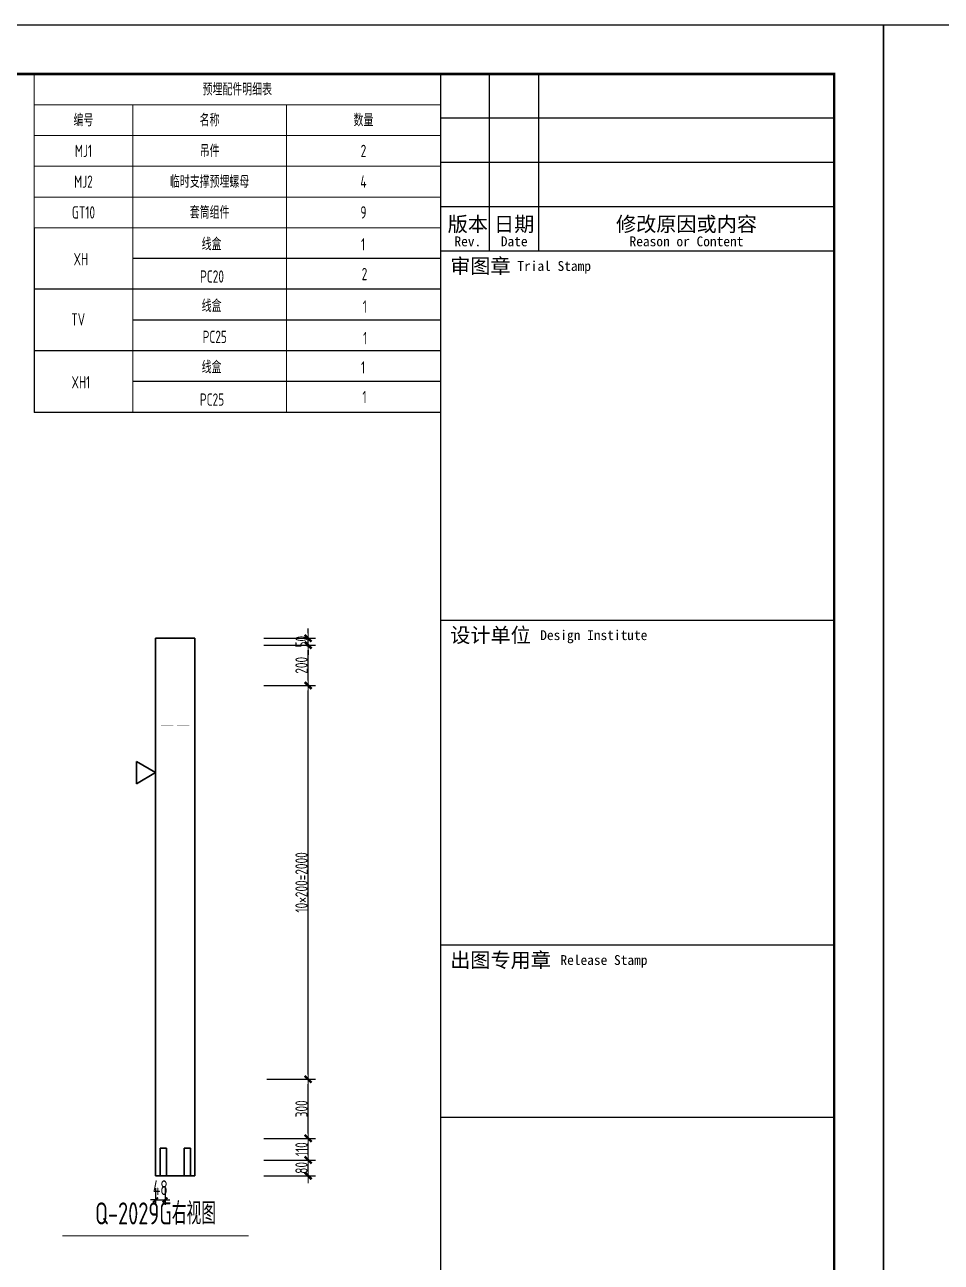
# Model space of a CAD drawing. Extents: x -85320 to 1679916, y -1321939 to 627.
# Drawn here: x 1540697 to 1559315, y -851011 to -825871 of the extents above; entities that cross this region are included whole.
import ezdxf
from ezdxf.enums import TextEntityAlignment as Align

# ---------------------------------------------------------------- set-up
doc = ezdxf.new("R2010")
doc.units = 0
doc.header["$LTSCALE"] = 1000
for name, color, linetype in [('BORDER', 7, 'Continuous'), ('手孔标注', 3, 'Continuous'), ('打印线框', 7, 'Continuous'), ('拉模', 7, 'Continuous'), ('砼墙', 3, 'Continuous')]:
    doc.layers.add(name, color=color, linetype=linetype)
for name, color, linetype, lineweight in [('参数表文字', 7, 'Continuous', 18), ('预制墙图名', 7, 'Continuous', 18), ('预制墙墙身水平筋', 130, 'Continuous', 18), ('预制墙墙身纵向受力筋', 1, 'Continuous', 18), ('预制墙详图标注', 3, 'Continuous', 18), ('预制墙详图轮廓', 3, 'Continuous', 35)]:
    doc.layers.add(name, color=color, linetype=linetype, lineweight=lineweight)
doc.styles.add('TSSD_Dimension', font='tssdeng.shx', dxfattribs={"width": 0.7, "bigfont": 'hztxt.shx'})
doc.styles.add('TSSD_Rein', font='Tssdeng.shx', dxfattribs={"width": 0.7, "bigfont": 'hztxt.shx'})
doc.styles.add('样式 1', font='yjkeng.shx', dxfattribs={"width": 0.7, "bigfont": 'yjkchn.shx'})
doc.styles.add('样式 2', font='yjkeng.shx', dxfattribs={"width": 0.7, "bigfont": 'yjkchn.shx'})
doc.styles.add('设计院一', font='', dxfattribs={"width": 0.8})
doc.styles.get('设计院一').set_extended_font_data('SimSun')
doc.dimstyles.new('标注', dxfattribs={"dimtxt": 300, "dimasz": 100, "dimexe": 100, "dimexo": 250, "dimgap": 100, "dimtad": 1, "dimdec": 0, "dimlfac": 0.25, "dimzin": 0, "dimdsep": 46, "dimtxsty": 'TSSD_Dimension', "dimblk": 'ARCHTICK', "dimcen": 0, "dimdle": 100, "dimclrt": 7, "dimadec": 0, "dimazin": 0, "dimtfac": 1, "dimtdec": 0, "dimtix": 1, "dimtmove": 2, "dimatfit": 3, "dimfxl": 1, "dimtolj": 1, "dimtzin": 0, "dimarcsym": 0})
doc.dimstyles.new('盈建科结构', dxfattribs={"dimscale": 100, "dimtxt": 2.5, "dimasz": 1, "dimexe": 1.5, "dimexo": 0.625, "dimgap": 0.1, "dimtad": 1, "dimdec": 0, "dimrnd": 1, "dimzin": 0, "dimdsep": 46, "dimtxsty": '样式 1', "dimblk": '_yjkbk', "dimblk1": 'ARCHTICK', "dimblk2": 'ARCHTICK', "dimcen": 0.09, "dimadec": 0, "dimazin": 0, "dimtfac": 1, "dimtdec": 4, "dimtix": 1, "dimtmove": 2, "dimatfit": 3, "dimfxl": 1, "dimtolj": 1, "dimtzin": 0, "dimarcsym": 0})

# ---------------------------------------------------------------- blocks, each defined once
blk = doc.blocks.new('_yjkbk')
blk.add_line((-1, 0), (1.5, 0))
blk.add_lwpolyline([(-0.7, -0.7, 0.5, 0.5, 0), (0.7, 0.7, 0.5, 0.5, 0)], format="xyseb")
blk = doc.blocks.new('*D1874')
at = {"layer": 'Defpoints', "color": 0, "transparency": 16777216}
for p in [(1545554, -848934), (1546454, -848934), (1545554, -849254)]:
    blk.add_point(p, dxfattribs=at)
at = {"layer": '预制墙详图标注', "color": 0, "lineweight": -2, "transparency": 16777216}
for p, q in [((1545554, -848934), (1546604, -848934)), ((1546454, -849154), (1546454, -849034)), ((1545554, -849254), (1546604, -849254))]:
    blk.add_line(p, q, dxfattribs=at)
at = {"layer": '预制墙详图标注', "color": 0, "lineweight": -2, "transparency": 16777216, "xscale": 100, "yscale": 100, "zscale": 100}
for p, rotation in [((1546454, -848934), 90), ((1546454, -849254), 270)]:
    blk.add_blockref('_yjkbk', p, dxfattribs=dict(at, rotation=rotation))
at = {"layer": '预制墙详图标注', "color": 0, "transparency": 16777216, "insert": (1546444, -849094), "char_height": 250, "attachment_point": 8, "rotation": 90, "style": '样式 1'}
blk.add_mtext('\\A1;80', dxfattribs=at)
blk = doc.blocks.new('_ArchTick')
at = {"color": 0, "linetype": 'ByBlock', "const_width": 0.4}
blk.add_lwpolyline([(-0.5, -0.5), (0.5, 0.5)], dxfattribs=at)
blk = doc.blocks.new('*D1875')
at = {"layer": 'Defpoints', "color": 0, "transparency": 16777216}
for p in [(1545554, -848494), (1546454, -848494), (1545554, -848934)]:
    blk.add_point(p, dxfattribs=at)
at = {"layer": '预制墙详图标注', "color": 0, "lineweight": -2, "transparency": 16777216}
for p, q in [((1545554, -848494), (1546604, -848494)), ((1546454, -848834), (1546454, -848594)), ((1545554, -848934), (1546604, -848934))]:
    blk.add_line(p, q, dxfattribs=at)
at = {"layer": '预制墙详图标注', "color": 0, "lineweight": -2, "transparency": 16777216, "xscale": 100, "yscale": 100, "zscale": 100}
for p, rotation in [((1546454, -848494), 90), ((1546454, -848934), 270)]:
    blk.add_blockref('_yjkbk', p, dxfattribs=dict(at, rotation=rotation))
at = {"layer": '预制墙详图标注', "color": 0, "transparency": 16777216, "insert": (1546444, -848714), "char_height": 250, "attachment_point": 8, "rotation": 90, "style": '样式 1'}
blk.add_mtext('\\A1;110', dxfattribs=at)
blk = doc.blocks.new('*D1876')
at = {"layer": 'Defpoints', "color": 0, "transparency": 16777216}
for p in [(1545554, -847294), (1546454, -847294), (1545554, -848494)]:
    blk.add_point(p, dxfattribs=at)
at = {"layer": '预制墙详图标注', "color": 0, "lineweight": -2, "transparency": 16777216}
for p, q in [((1545616, -847294), (1546604, -847294)), ((1546454, -848394), (1546454, -847394)), ((1545616, -848494), (1546604, -848494))]:
    blk.add_line(p, q, dxfattribs=at)
at = {"layer": '预制墙详图标注', "color": 0, "lineweight": -2, "transparency": 16777216, "xscale": 100, "yscale": 100, "zscale": 100}
for p, rotation in [((1546454, -847294), 90), ((1546454, -848494), 270)]:
    blk.add_blockref('_yjkbk', p, dxfattribs=dict(at, rotation=rotation))
at = {"layer": '预制墙详图标注', "color": 0, "transparency": 16777216, "insert": (1546444, -847894), "char_height": 250, "attachment_point": 8, "rotation": 90, "style": '样式 1'}
blk.add_mtext('\\A1;300', dxfattribs=at)
blk = doc.blocks.new('*D1877')
at = {"layer": 'Defpoints', "color": 0, "transparency": 16777216}
for p in [(1545554, -839294), (1546454, -839294), (1545554, -847294)]:
    blk.add_point(p, dxfattribs=at)
at = {"layer": '预制墙详图标注', "color": 0, "lineweight": -2, "transparency": 16777216}
for p, q in [((1545616, -839294), (1546604, -839294)), ((1546454, -847194), (1546454, -839394)), ((1545616, -847294), (1546604, -847294))]:
    blk.add_line(p, q, dxfattribs=at)
at = {"layer": '预制墙详图标注', "color": 0, "lineweight": -2, "transparency": 16777216, "xscale": 100, "yscale": 100, "zscale": 100}
for p, rotation in [((1546454, -839294), 90), ((1546454, -847294), 270)]:
    blk.add_blockref('_yjkbk', p, dxfattribs=dict(at, rotation=rotation))
at = {"layer": '预制墙详图标注', "color": 0, "transparency": 16777216, "insert": (1546444, -843294), "char_height": 250, "attachment_point": 8, "rotation": 90, "style": '样式 1'}
blk.add_mtext('\\A1;10×200=2000', dxfattribs=at)
blk = doc.blocks.new('*D2077')
at = {"layer": 'Defpoints', "color": 0, "transparency": 16777216}
for p in [(1543354, -849254), (1543546, -849254), (1543546, -849746)]:
    blk.add_point(p, dxfattribs=at)
at = {"layer": '手孔标注', "color": 0, "lineweight": -2, "transparency": 16777216}
for p, q in [((1543354, -849504), (1543354, -849846)), ((1543546, -849504), (1543546, -849846)), ((1543354, -849746), (1543254, -849746)), ((1543354, -849746), (1543546, -849746)), ((1543546, -849746), (1543646, -849746))]:
    blk.add_line(p, q, dxfattribs=at)
at = {"layer": '手孔标注', "color": 0, "lineweight": -2, "transparency": 16777216, "xscale": 100, "yscale": 100, "zscale": 100}
blk.add_blockref('_ArchTick', (1543354, -849746), dxfattribs=at)
at = {"layer": '手孔标注', "color": 0, "lineweight": -2, "transparency": 16777216, "xscale": 100, "yscale": 100, "zscale": 100, "rotation": 180}
blk.add_blockref('_ArchTick', (1543546, -849746), dxfattribs=at)
at = {"layer": '手孔标注', "color": 7, "lineweight": 0, "transparency": 16777216, "insert": (1543450, -849496), "char_height": 300, "attachment_point": 5, "style": 'TSSD_Dimension'}
blk.add_mtext('\\A1;48', dxfattribs=at)
blk = doc.blocks.new('*D2471')
at = {"layer": 'Defpoints', "color": 0, "transparency": 16777216}
for p in [(1545554, -838474), (1546454, -838474), (1545554, -839294)]:
    blk.add_point(p, dxfattribs=at)
at = {"layer": '预制墙详图标注', "color": 0, "lineweight": -2, "transparency": 16777216}
for p, q in [((1545554, -838474), (1546604, -838474)), ((1546454, -839194), (1546454, -838574)), ((1545554, -839294), (1546604, -839294))]:
    blk.add_line(p, q, dxfattribs=at)
at = {"layer": '预制墙详图标注', "color": 0, "lineweight": -2, "transparency": 16777216, "xscale": 100, "yscale": 100, "zscale": 100}
for p, rotation in [((1546454, -838474), 90), ((1546454, -839294), 270)]:
    blk.add_blockref('_yjkbk', p, dxfattribs=dict(at, rotation=rotation))
at = {"layer": '预制墙详图标注', "color": 0, "transparency": 16777216, "insert": (1546444, -838884), "char_height": 250, "attachment_point": 8, "rotation": 90, "style": '样式 1'}
blk.add_mtext('\\A1;200', dxfattribs=at)
blk = doc.blocks.new('*D2472')
at = {"layer": 'Defpoints', "color": 0, "transparency": 16777216}
for p in [(1545554, -838334), (1546454, -838334), (1545554, -838474)]:
    blk.add_point(p, dxfattribs=at)
at = {"layer": '预制墙详图标注', "color": 0, "lineweight": -2, "transparency": 16777216}
for p, q in [((1546454, -838234), (1546454, -838134)), ((1545554, -838334), (1546604, -838334)), ((1546454, -838474), (1546454, -838334)), ((1545554, -838474), (1546604, -838474)), ((1546454, -838574), (1546454, -838674))]:
    blk.add_line(p, q, dxfattribs=at)
at = {"layer": '预制墙详图标注', "color": 0, "lineweight": -2, "transparency": 16777216, "xscale": 100, "yscale": 100, "zscale": 100}
for p, rotation in [((1546454, -838334), 270), ((1546454, -838474), 90)]:
    blk.add_blockref('_yjkbk', p, dxfattribs=dict(at, rotation=rotation))
at = {"layer": '预制墙详图标注', "color": 0, "transparency": 16777216, "insert": (1546444, -838404), "char_height": 250, "attachment_point": 8, "rotation": 90, "style": '样式 1'}
blk.add_mtext('\\A1;50', dxfattribs=at)
blk = doc.blocks.new('图框1')
at = {"color": 7}
for p, q in [((1433679, -783089), (1425679, -783089)), ((1425679, -783089), (1425679, -823089)), ((1426679, -786689), (1426679, -783089)), ((1427679, -786689), (1427679, -783089)), ((1433679, -783089), (1433679, -823089)), ((1433679, -823089), (1433679, -783089)), ((1433679, -783089), (1433679, -823089)), ((1433679, -823089), (1433679, -783089)), ((1433679, -783989), (1425679, -783989)), ((1433679, -784889), (1425679, -784889)), ((1433679, -785789), (1425679, -785789)), ((1433679, -786689), (1425679, -786689)), ((1433679, -794189), (1425679, -794189)), ((1433679, -800789), (1425679, -800789)), ((1433679, -804289), (1425679, -804289))]:
    blk.add_line(p, q, dxfattribs=at)
at = {"layer": 'BORDER', "const_width": 50}
blk.add_lwpolyline([(1377779, -823089), (1377779, -783089), (1433679, -783089), (1433679, -823089)], close=True, dxfattribs=at)
at = {"color": 7, "style": '设计院一'}
for s, height, p in [('版本', 300, (1426237, -786289)), ('日期', 300, (1427179, -786289)), ('修改原因或内容', 300, (1430679, -786289)), ('Rev.', 200, (1426237, -786589)), ('Date', 200, (1427179, -786589)), ('Reason or Content', 200, (1430679, -786589))]:
    blk.add_text(s, height=height, dxfattribs=at).set_placement(p, align=Align.CENTER)
for s, height, p in [('审图章', 300, (1425879, -786989)), ('Trial Stamp', 200, (1427243, -786989)), ('设计单位', 300, (1425879, -794489)), ('Design Institute', 200, (1427708, -794489)), ('出图专用章', 300, (1425879, -801089)), ('Release Stamp', 200, (1428118, -801089))]:
    blk.add_text(s, height=height, dxfattribs=at).set_placement(p, align=Align.MIDDLE_LEFT)

msp = doc.modelspace()

# ---------------------------------------------------------------- linework, layer by layer
at = {"layer": '参数表文字', "lineweight": 18}
for p, q in [((1540889.784, -826870.959), (1549139.784, -826870.959)), ((1540889.784, -826870.959), (1540889.784, -827495.959)), ((1549139.784, -826870.959), (1549139.784, -827495.959)), ((1540889.784, -827495.959), (1549139.784, -827495.959)), ((1540889.784, -827495.959), (1542889.784, -827495.959)), ((1540889.784, -827495.959), (1540889.784, -828120.959)), ((1542889.784, -827495.959), (1542889.784, -828120.959)), ((1542889.784, -827495.959), (1546014.784, -827495.959)), ((1546014.784, -827495.959), (1546014.784, -828120.959)), ((1546014.784, -827495.959), (1549139.784, -827495.959)), ((1549139.784, -827495.959), (1549139.784, -828120.959)), ((1540889.784, -828120.959), (1542889.784, -828120.959)), ((1540889.784, -828120.959), (1542889.784, -828120.959)), ((1540889.784, -828120.959), (1540889.784, -828745.959)), ((1542889.784, -828120.959), (1546014.784, -828120.959)), ((1542889.784, -828120.959), (1542889.784, -828745.959)), ((1542889.784, -828120.959), (1546014.784, -828120.959)), ((1546014.784, -828120.959), (1549139.784, -828120.959)), ((1546014.784, -828120.959), (1546014.784, -828745.959)), ((1546014.784, -828120.959), (1549139.784, -828120.959)), ((1549139.784, -828120.959), (1549139.784, -828745.959)), ((1540889.784, -828745.959), (1542889.784, -828745.959)), ((1540889.784, -828745.959), (1542889.784, -828745.959)), ((1540889.784, -828745.959), (1540889.784, -829370.959)), ((1542889.784, -828745.959), (1546014.784, -828745.959)), ((1542889.784, -828745.959), (1542889.784, -829370.959)), ((1542889.784, -828745.959), (1546014.784, -828745.959)), ((1546014.784, -828745.959), (1549139.784, -828745.959)), ((1546014.784, -828745.959), (1546014.784, -829370.959)), ((1546014.784, -828745.959), (1549139.784, -828745.959)), ((1549139.784, -828745.959), (1549139.784, -829370.959)), ((1540889.784, -829370.959), (1542889.784, -829370.959)), ((1540889.784, -829370.959), (1542889.784, -829370.959)), ((1540889.784, -829370.959), (1540889.784, -829995.959)), ((1542889.784, -829370.959), (1546014.784, -829370.959)), ((1542889.784, -829370.959), (1542889.784, -829995.959)), ((1542889.784, -829370.959), (1546014.784, -829370.959)), ((1546014.784, -829370.959), (1549139.784, -829370.959)), ((1546014.784, -829370.959), (1546014.784, -829995.959)), ((1546014.784, -829370.959), (1549139.784, -829370.959)), ((1549139.784, -829370.959), (1549139.784, -829995.959)), ((1540889.784, -829995.959), (1542889.784, -829995.959)), ((1542889.784, -829995.959), (1546014.784, -829995.959)), ((1542889.784, -829995.962), (1542889.784, -830620.962)), ((1546014.784, -829995.959), (1549139.784, -829995.959)), ((1546014.784, -829995.962), (1546014.784, -830620.962)), ((1542889.784, -830620.962), (1542889.784, -831245.962)), ((1546014.784, -830620.962), (1546014.784, -831245.962)), ((1542889.784, -831245.962), (1542889.784, -831870.962)), ((1546014.784, -831245.962), (1546014.784, -831870.962)), ((1542889.784, -831870.962), (1542889.784, -832495.962)), ((1546014.784, -831870.962), (1546014.784, -832495.962)), ((1542889.784, -832495.962), (1542889.784, -833120.962)), ((1546014.784, -832495.962), (1546014.784, -833120.962)), ((1542889.784, -833120.962), (1542889.784, -833745.962)), ((1546014.784, -833120.962), (1546014.784, -833745.962))]:
    msp.add_line(p, q, dxfattribs=at)
at = {"layer": '手孔标注', "color": 0}
for p, q in [((1540889.784, -829995.962), (1540889.784, -830620.962)), ((1540889.784, -830620.962), (1540889.784, -831245.962)), ((1549139.784, -830620.962), (1542889.784, -830620.962)), ((1549139.784, -831245.962), (1540889.784, -831245.962)), ((1540889.784, -831245.962), (1540889.784, -831870.962)), ((1540889.784, -831870.962), (1540889.784, -832495.962)), ((1549139.784, -831870.962), (1542889.784, -831870.962)), ((1549139.784, -832495.962), (1540889.784, -832495.962)), ((1540889.784, -832495.962), (1540889.784, -833120.962)), ((1540889.784, -833120.962), (1540889.784, -833745.962)), ((1549139.784, -833120.962), (1542889.784, -833120.962)), ((1549139.784, -833745.962), (1540889.784, -833745.962))]:
    msp.add_line(p, q, dxfattribs=at)
at = {"layer": '打印线框', "color": 1}
for points in [[(1498739.784, -867870.959), (1498739.784, -825870.959), (1558139.784, -825870.959), (1558139.784, -867870.959)], [(1558139.784, -867870.959), (1558139.784, -825870.959), (1617539.784, -825870.959), (1617539.784, -867870.959)]]:
    msp.add_lwpolyline(points, close=True, dxfattribs=at)
at = {"layer": '砼墙', "lineweight": 35}
for p, q in [((1543445.684, -849253.636), (1543445.684, -848693.636)), ((1543445.684, -848693.636), (1543573.684, -848693.636)), ((1543445.684, -849253.636), (1543445.684, -848693.636)), ((1543445.684, -848693.636), (1543573.684, -848693.636)), ((1543445.684, -849253.636), (1543445.684, -848693.636)), ((1543445.684, -848693.636), (1543573.684, -848693.636)), ((1543445.684, -849253.636), (1543445.684, -848693.636)), ((1543445.684, -848693.636), (1543573.684, -848693.636)), ((1543573.684, -849253.636), (1543573.684, -848693.636)), ((1543573.684, -849253.636), (1543573.684, -848693.636)), ((1543573.684, -849253.636), (1543573.684, -848693.636)), ((1543573.684, -849253.636), (1543573.684, -848693.636)), ((1543933.684, -849253.636), (1543933.684, -848693.636)), ((1543933.684, -848693.636), (1544061.684, -848693.636)), ((1543933.684, -849253.636), (1543933.684, -848693.636)), ((1543933.684, -848693.636), (1544061.684, -848693.636)), ((1543933.684, -849253.636), (1543933.684, -848693.636)), ((1543933.684, -848693.636), (1544061.684, -848693.636)), ((1543933.684, -849253.636), (1543933.684, -848693.636)), ((1543933.684, -848693.636), (1544061.684, -848693.636)), ((1543933.684, -849253.636), (1543933.684, -848693.636)), ((1543933.684, -848693.636), (1544061.684, -848693.636)), ((1544061.684, -849253.636), (1544061.684, -848693.636)), ((1544061.684, -849253.636), (1544061.684, -848693.636)), ((1544061.684, -849253.636), (1544061.684, -848693.636)), ((1544061.684, -849253.636), (1544061.684, -848693.636)), ((1544061.684, -849253.636), (1544061.684, -848693.636))]:
    msp.add_line(p, q, dxfattribs=at)
at = {"layer": '预制墙图名', "lineweight": 18}
msp.add_line((1541465.605, -850475.53), (1545241.762, -850475.53), dxfattribs=at)
at = {"layer": '预制墙墙身水平筋', "lineweight": 18, "const_width": 0.18}
for points in [[(1543715.4, -838493.636), (1543465.684, -838493.636), (1543465.684, -838453.636), (1543715.4, -838453.636), (1543715.4, -838493.636), (1543465.684, -838493.636), (1543465.684, -838453.636), (1543715.4, -838453.636)], [(1543791.967, -838453.636), (1544041.684, -838453.636), (1544041.684, -838493.636), (1543791.967, -838493.636), (1543791.967, -838453.636), (1544041.684, -838453.636), (1544041.684, -838493.636), (1543791.967, -838493.636)], [(1543715.4, -839313.636), (1543465.684, -839313.636), (1543465.684, -839273.636), (1543715.4, -839273.636), (1543715.4, -839313.636), (1543465.684, -839313.636), (1543465.684, -839273.636), (1543715.4, -839273.636)], [(1543791.967, -839273.636), (1544041.684, -839273.636), (1544041.684, -839313.636), (1543791.967, -839313.636), (1543791.967, -839273.636), (1544041.684, -839273.636), (1544041.684, -839313.636), (1543791.967, -839313.636)], [(1543715.4, -840113.636), (1543465.684, -840113.636), (1543465.684, -840073.636), (1543715.4, -840073.636), (1543715.4, -840113.636), (1543465.684, -840113.636), (1543465.684, -840073.636), (1543715.4, -840073.636)], [(1543791.967, -840073.636), (1544041.684, -840073.636), (1544041.684, -840113.636), (1543791.967, -840113.636), (1543791.967, -840073.636), (1544041.684, -840073.636), (1544041.684, -840113.636), (1543791.967, -840113.636)], [(1543715.4, -840913.636), (1543465.684, -840913.636), (1543465.684, -840873.636), (1543715.4, -840873.636), (1543715.4, -840913.636), (1543465.684, -840913.636), (1543465.684, -840873.636), (1543715.4, -840873.636)], [(1543791.967, -840873.636), (1544041.684, -840873.636), (1544041.684, -840913.636), (1543791.967, -840913.636), (1543791.967, -840873.636), (1544041.684, -840873.636), (1544041.684, -840913.636), (1543791.967, -840913.636)], [(1543715.4, -841713.636), (1543465.684, -841713.636), (1543465.684, -841673.636), (1543715.4, -841673.636), (1543715.4, -841713.636), (1543465.684, -841713.636), (1543465.684, -841673.636), (1543715.4, -841673.636)], [(1543791.967, -841673.636), (1544041.684, -841673.636), (1544041.684, -841713.636), (1543791.967, -841713.636), (1543791.967, -841673.636), (1544041.684, -841673.636), (1544041.684, -841713.636), (1543791.967, -841713.636)], [(1543715.4, -842513.636), (1543465.684, -842513.636), (1543465.684, -842473.636), (1543715.4, -842473.636), (1543715.4, -842513.636), (1543465.684, -842513.636), (1543465.684, -842473.636), (1543715.4, -842473.636)], [(1543791.967, -842473.636), (1544041.684, -842473.636), (1544041.684, -842513.636), (1543791.967, -842513.636), (1543791.967, -842473.636), (1544041.684, -842473.636), (1544041.684, -842513.636), (1543791.967, -842513.636)], [(1543715.4, -843313.636), (1543465.684, -843313.636), (1543465.684, -843273.636), (1543715.4, -843273.636), (1543715.4, -843313.636), (1543465.684, -843313.636), (1543465.684, -843273.636), (1543715.4, -843273.636)], [(1543791.967, -843273.636), (1544041.684, -843273.636), (1544041.684, -843313.636), (1543791.967, -843313.636), (1543791.967, -843273.636), (1544041.684, -843273.636), (1544041.684, -843313.636), (1543791.967, -843313.636)], [(1543715.4, -844113.636), (1543465.684, -844113.636), (1543465.684, -844073.636), (1543715.4, -844073.636), (1543715.4, -844113.636), (1543465.684, -844113.636), (1543465.684, -844073.636), (1543715.4, -844073.636)], [(1543791.967, -844073.636), (1544041.684, -844073.636), (1544041.684, -844113.636), (1543791.967, -844113.636), (1543791.967, -844073.636), (1544041.684, -844073.636), (1544041.684, -844113.636), (1543791.967, -844113.636)], [(1543715.4, -844913.636), (1543465.684, -844913.636), (1543465.684, -844873.636), (1543715.4, -844873.636), (1543715.4, -844913.636), (1543465.684, -844913.636), (1543465.684, -844873.636), (1543715.4, -844873.636)], [(1543791.967, -844873.636), (1544041.684, -844873.636), (1544041.684, -844913.636), (1543791.967, -844913.636), (1543791.967, -844873.636), (1544041.684, -844873.636), (1544041.684, -844913.636), (1543791.967, -844913.636)], [(1543715.4, -845713.636), (1543465.684, -845713.636), (1543465.684, -845673.636), (1543715.4, -845673.636), (1543715.4, -845713.636), (1543465.684, -845713.636), (1543465.684, -845673.636), (1543715.4, -845673.636)], [(1543791.967, -845673.636), (1544041.684, -845673.636), (1544041.684, -845713.636), (1543791.967, -845713.636), (1543791.967, -845673.636), (1544041.684, -845673.636), (1544041.684, -845713.636), (1543791.967, -845713.636)], [(1543715.4, -846513.636), (1543465.684, -846513.636), (1543465.684, -846473.636), (1543715.4, -846473.636), (1543715.4, -846513.636), (1543465.684, -846513.636), (1543465.684, -846473.636), (1543715.4, -846473.636)], [(1543791.967, -846473.636), (1544041.684, -846473.636), (1544041.684, -846513.636), (1543791.967, -846513.636), (1543791.967, -846473.636), (1544041.684, -846473.636), (1544041.684, -846513.636), (1543791.967, -846513.636)], [(1543715.4, -847313.636), (1543465.684, -847313.636), (1543465.684, -847273.636), (1543715.4, -847273.636), (1543715.4, -847313.636), (1543465.684, -847313.636), (1543465.684, -847273.636), (1543715.4, -847273.636)], [(1543791.967, -847273.636), (1544041.684, -847273.636), (1544041.684, -847313.636), (1543791.967, -847313.636), (1543791.967, -847273.636), (1544041.684, -847273.636), (1544041.684, -847313.636), (1543791.967, -847313.636)], [(1543715.4, -847713.636), (1543465.684, -847713.636), (1543465.684, -847673.636), (1543715.4, -847673.636), (1543715.4, -847713.636), (1543465.684, -847713.636), (1543465.684, -847673.636), (1543715.4, -847673.636)], [(1543791.967, -847673.636), (1544041.684, -847673.636), (1544041.684, -847713.636), (1543791.967, -847713.636), (1543791.967, -847673.636), (1544041.684, -847673.636), (1544041.684, -847713.636), (1543791.967, -847713.636)], [(1543715.4, -848113.636), (1543465.684, -848113.636), (1543465.684, -848073.636), (1543715.4, -848073.636), (1543715.4, -848113.636), (1543465.684, -848113.636), (1543465.684, -848073.636), (1543715.4, -848073.636)], [(1543791.967, -848073.636), (1544041.684, -848073.636), (1544041.684, -848113.636), (1543791.967, -848113.636), (1543791.967, -848073.636), (1544041.684, -848073.636), (1544041.684, -848113.636), (1543791.967, -848113.636)], [(1543715.4, -848513.636), (1543465.684, -848513.636), (1543465.684, -848473.636), (1543715.4, -848473.636), (1543715.4, -848513.636), (1543465.684, -848513.636), (1543465.684, -848473.636), (1543715.4, -848473.636)], [(1543791.967, -848473.636), (1544041.684, -848473.636), (1544041.684, -848513.636), (1543791.967, -848513.636), (1543791.967, -848473.636), (1544041.684, -848473.636), (1544041.684, -848513.636), (1543791.967, -848513.636)], [(1543679.4, -848953.636), (1543429.684, -848953.636), (1543429.684, -848913.636), (1543679.4, -848913.636), (1543679.4, -848953.636), (1543429.684, -848953.636), (1543429.684, -848913.636), (1543679.4, -848913.636)], [(1543827.967, -848913.636), (1544077.684, -848913.636), (1544077.684, -848953.636), (1543827.967, -848953.636), (1543827.967, -848913.636), (1544077.684, -848913.636), (1544077.684, -848953.636), (1543827.967, -848953.636)]]:
    msp.add_lwpolyline(points, close=True, dxfattribs=at)
at = {"layer": '预制墙墙身纵向受力筋', "lineweight": 18, "const_width": 0.18}
for points in [[(1543477.684, -848769.636), (1543477.684, -837269.636), (1543541.684, -837269.636), (1543541.684, -848769.636)], [(1543965.684, -848769.636), (1543965.684, -837269.636), (1544029.684, -837269.636), (1544029.684, -848769.636)]]:
    msp.add_lwpolyline(points, close=True, dxfattribs=at)
at = {"layer": '预制墙详图标注', "lineweight": 35}
for p, q in [((1543353.684, -841063.636), (1542963.972, -840838.636)), ((1542963.972, -840838.636), (1542963.972, -841288.636)), ((1543353.684, -841063.636), (1542963.972, -841288.636))]:
    msp.add_line(p, q, dxfattribs=at)
at = {"layer": '预制墙详图轮廓', "lineweight": 35}
for p, q in [((1543353.684, -838333.636), (1544153.684, -838333.636)), ((1543353.684, -849253.636), (1543353.684, -838333.636)), ((1544153.684, -849253.636), (1544153.684, -838333.636)), ((1543353.684, -849253.636), (1544153.684, -849253.636))]:
    msp.add_line(p, q, dxfattribs=at)

# ---------------------------------------------------------------- block references
at = {"layer": '拉模', "color": 3}
msp.add_blockref('图框1', (123460.835, -43782.265), dxfattribs=at)

# ---------------------------------------------------------------- texts
at = {"layer": '参数表文字', "linetype": 'Continuous', "style": 'TSSD_Rein', "width": 0.7}
for s, p in [('预埋配件明细表', (1545014.784, -827183.459)), ('编号', (1541889.784, -827808.459)), ('名称', (1544452.284, -827808.459)), ('数量', (1547577.284, -827808.459)), ('MJ1', (1541889.784, -828433.459)), ('吊件', (1544452.284, -828433.459)), ('2', (1547577.284, -828433.459)), ('MJ2', (1541889.784, -829058.459)), ('临时支撑预埋螺母', (1544452.284, -829058.459)), ('4', (1547577.284, -829058.459)), ('GT10', (1541889.784, -829683.459)), ('套筒组件', (1544452.284, -829683.459)), ('9', (1547577.284, -829683.459)), ('线盒', (1544492.324, -830327.84)), ('1', (1547570.668, -830333.408)), ('XH', (1541836.615, -830633.698)), ('PC20', (1544501.208, -830985.435)), ('2', (1547598.318, -830934.881)), ('线盒', (1544493.167, -831581.637)), ('1', (1547605.434, -831596.932)), ('TV', (1541782.209, -831856.632)), ('PC25', (1544557.039, -832211.354)), ('1', (1547612.386, -832237.847)), ('线盒', (1544492.324, -832827.84)), ('1', (1547570.668, -832833.408)), ('XH1', (1541836.615, -833133.698)), ('PC25', (1544501.208, -833485.435)), ('1', (1547598.318, -833434.881))]:
    msp.add_text(s, height=250, dxfattribs=at).set_placement(p, align=Align.MIDDLE_CENTER)
at = {"layer": '预制墙图名', "linetype": 'Continuous', "style": '样式 2', "width": 0.7}
msp.add_text('Q-2029G右视图', height=450, dxfattribs=at).set_placement((1543353.684, -850378.636), align=Align.BOTTOM_CENTER)

# ---------------------------------------------------------------- dimensions: what is measured, and where the dimension line sits
at = {"layer": '手孔标注', "color": 3, "lineweight": 0}
dim = msp.add_linear_dim(base=(1543545.684, -849746.05), p1=(1543353.684, -849253.636), p2=(1543545.684, -849253.636), dimstyle='标注', dxfattribs=at)
dim.commit()
dim.dimension.update_dxf_attribs({"geometry": '*D2077', "text_midpoint": (1543449.684, -849496.05)})
at = {"layer": '预制墙详图标注'}
for p1, p2, text, override, picture, middle in [((1545553.684, -838473.636), (1545553.684, -838333.636), '50', {"dimscale": 100, "dimtxt": 2.5, "dimasz": 1, "dimexe": 1.5, "dimexo": 0, "dimgap": 0.1, "dimtad": 1, "dimlfac": 0.25, "dimrnd": 5, "dimdle": 0, "dimfxlon": 0}, '*D2472', (1546318.684, -838403.636)), ((1545553.684, -839293.636), (1545553.684, -838473.636), '200', {"dimscale": 100, "dimtxt": 2.5, "dimasz": 1, "dimexe": 1.5, "dimexo": 0, "dimgap": 0.1, "dimtad": 1, "dimlfac": 0.25, "dimrnd": 5, "dimdle": 0, "dimfxlon": 0}, '*D2471', (1546318.684, -838883.636)), ((1545553.684, -847293.636), (1545553.684, -839293.636), '10×200=2000', {"dimscale": 100, "dimtxt": 2.5, "dimasz": 1, "dimexe": 1.5, "dimexo": 0.625, "dimgap": 0.1, "dimtad": 1, "dimlfac": 0.25, "dimrnd": 5, "dimdle": 0, "dimtix": 1, "dimfxlon": 0}, '*D1877', (1546318.684, -843293.636)), ((1545553.684, -848493.636), (1545553.684, -847293.636), '300', {"dimscale": 100, "dimtxt": 2.5, "dimasz": 1, "dimexe": 1.5, "dimexo": 0.625, "dimgap": 0.1, "dimtad": 1, "dimlfac": 0.25, "dimrnd": 5, "dimdle": 0, "dimtix": 1, "dimfxlon": 0}, '*D1876', (1546318.684, -847893.636))]:
    dim = msp.add_aligned_dim(p1=p1, p2=p2, distance=-900, text=text, dimstyle='盈建科结构', override=override, dxfattribs=at)
    dim.commit()
    dim.dimension.update_dxf_attribs({"geometry": picture, "text_midpoint": middle})
for p1, p2, picture, middle in [((1545553.684, -848933.636), (1545553.684, -848493.636), '*D1875', (1546318.684, -848713.636)), ((1545553.684, -849253.636), (1545553.684, -848933.636), '*D1874', (1546318.684, -849093.636))]:
    dim = msp.add_aligned_dim(p1=p1, p2=p2, distance=-900, dimstyle='盈建科结构', override={"dimscale": 100, "dimtxt": 2.5, "dimasz": 1, "dimexe": 1.5, "dimexo": 0, "dimgap": 0.1, "dimtad": 1, "dimlfac": 0.25, "dimrnd": 5, "dimdle": 0, "dimfxlon": 0}, dxfattribs=at)
    dim.commit()
    dim.dimension.update_dxf_attribs({"geometry": picture, "text_midpoint": middle})

doc.saveas('drawing.dxf')
